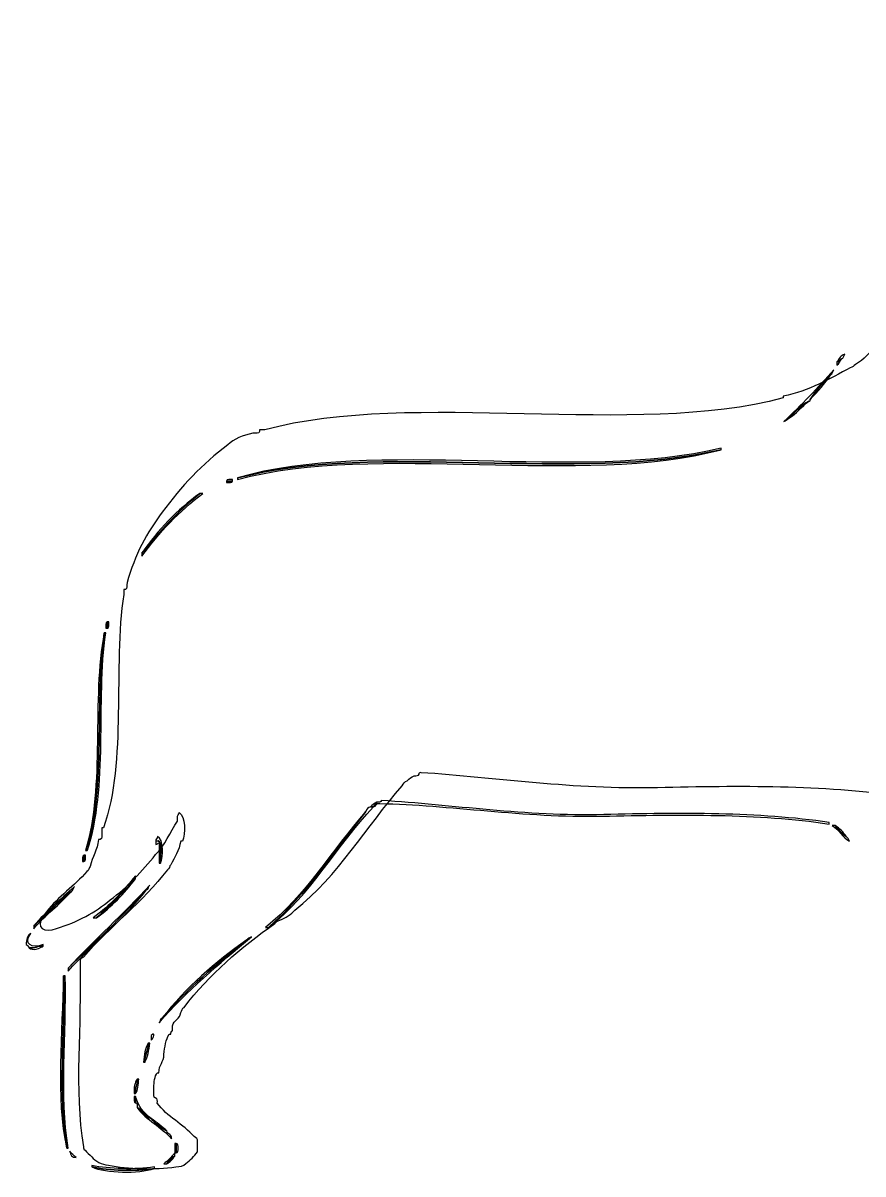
# Model space of a CAD drawing. Header units: centimetres. Extents: x -66 to 65, y -66 to 66.
# Drawn here: x -6.453 to -2.817, y 49.476 to 54.456 of the extents above; entities that cross this region are included whole.
import ezdxf

# ---------------------------------------------------------------- set-up
doc = ezdxf.new("R2010")
doc.units = ezdxf.units.CM
doc.header["$MEASUREMENT"] = 0
doc.layers.add('Layer 1', color=7, linetype='Continuous')

msp = doc.modelspace()

# ---------------------------------------------------------------- linework, layer by layer
at = {"layer": 'Layer 1'}
msp.add_open_spline([(-1.49139, 54.43177), (-1.44427, 54.42566), (-1.41149, 54.4051), (-1.38243, 54.38094), (-1.38243, 54.38094), (-1.27472, 54.30942), (-1.20754, 54.19748), (-1.11367, 54.11215), (-1.11367, 54.11215), (-1.11176, 54.10196), (-1.09774, 54.10387), (-1.09187, 54.09762), (-1.09187, 54.09762), (-1.08332, 54.09651), (-1.07123, 54.09886), (-1.07007, 54.09037), (-1.07007, 54.09037), (-1.07007, 54.08796), (-1.07007, 54.08553), (-1.07007, 54.08309), (-1.07007, 54.08309), (-0.93013, 54.05777), (-0.77704, 54.10439), (-0.64152, 54.08309), (-0.64152, 54.08309), (-0.62721, 54.08529), (-0.62707, 54.0733), (-0.61967, 54.06856), (-0.61967, 54.06856), (-0.61581, 54.04099), (-0.59705, 54.02832), (-0.59792, 53.99593), (-0.59792, 53.99593), (-0.59792, 53.96929), (-0.59792, 53.94264), (-0.59792, 53.91603), (-0.59792, 53.91603), (-0.59792, 53.91116), (-0.59792, 53.90635), (-0.59792, 53.90148), (-0.59792, 53.90148), (-0.60035, 53.90148), (-0.60276, 53.90148), (-0.60517, 53.90148), (-0.60517, 53.90148), (-0.61713, 53.817), (-0.59252, 53.68346), (-0.61242, 53.58911), (-0.61242, 53.58911), (-0.61475, 53.56479), (-0.61991, 53.54331), (-0.63422, 53.53101), (-0.63422, 53.53101), (-0.65274, 53.51326), (-0.66338, 53.48754), (-0.68507, 53.47291), (-0.68507, 53.47291), (-0.7065, 53.44833), (-0.73963, 53.43544), (-0.7795, 53.42931), (-0.7795, 53.42931), (-0.89867, 53.39835), (-1.07073, 53.42029), (-1.19352, 53.39298), (-1.19352, 53.39298), (-1.19352, 53.39057), (-1.19352, 53.38811), (-1.19352, 53.38573), (-1.19352, 53.38573), (-1.20384, 53.38634), (-1.21413, 53.38692), (-1.21535, 53.37845), (-1.21535, 53.37845), (-1.2412, 53.38012), (-1.25332, 53.368), (-1.25168, 53.34212), (-1.25168, 53.34212), (-1.38109, 53.03568), (-1.49682, 52.71559), (-1.62215, 52.40505), (-1.62215, 52.40505), (-1.62456, 52.40505), (-1.62699, 52.40505), (-1.62943, 52.40505), (-1.62943, 52.40505), (-1.68642, 52.16182), (-1.69515, 51.87033), (-1.76016, 51.63503), (-1.76016, 51.63503), (-1.78051, 51.5537), (-1.80575, 51.47723), (-1.85456, 51.4244), (-1.85456, 51.4244), (-1.87126, 51.39993), (-1.89644, 51.38397), (-1.91266, 51.35902), (-1.91266, 51.35902), (-1.98047, 50.97217), (-1.95245, 50.42364), (-1.91266, 50.02967), (-1.91266, 50.02967), (-1.90422, 50.02845), (-1.90478, 50.01819), (-1.90544, 50.00789), (-1.90544, 50.00789), (-1.89618, 49.9832), (-1.87925, 49.96627), (-1.85456, 49.95704), (-1.85456, 49.95704), (-1.80249, 49.93648), (-1.74002, 49.92632), (-1.70205, 49.89166), (-1.70205, 49.89166), (-1.68813, 49.88131), (-1.67601, 49.86922), (-1.66567, 49.85531), (-1.66567, 49.85531), (-1.66506, 49.8438), (-1.66916, 49.82761), (-1.65845, 49.82626), (-1.65845, 49.82626), (-1.65602, 49.82626), (-1.65358, 49.82626), (-1.65115, 49.82626), (-1.65115, 49.82626), (-1.65115, 49.81901), (-1.65115, 49.81176), (-1.65115, 49.80448), (-1.65115, 49.80448), (-1.65358, 49.80448), (-1.65604, 49.80448), (-1.65845, 49.80448), (-1.65845, 49.80448), (-1.66829, 49.80223), (-1.66446, 49.78628), (-1.66567, 49.77543), (-1.66567, 49.77543), (-1.66448, 49.76699), (-1.66728, 49.76249), (-1.67295, 49.76088), (-1.67295, 49.76088), (-1.68533, 49.74424), (-1.69986, 49.72969), (-1.7165, 49.7173), (-1.7165, 49.7173), (-1.74391, 49.68658), (-1.785, 49.66954), (-1.83276, 49.6592), (-1.83276, 49.6592), (-1.89959, 49.64856), (-1.95936, 49.63081), (-2.04342, 49.6374), (-2.04342, 49.6374), (-2.05728, 49.64772), (-2.0694, 49.65981), (-2.07975, 49.67373), (-2.07975, 49.67373), (-2.09293, 49.69688), (-2.10581, 49.72032), (-2.1088, 49.75366), (-2.1088, 49.75366), (-2.14158, 49.90003), (-2.17129, 50.04949), (-2.21053, 50.18948), (-2.21053, 50.18948), (-2.21294, 50.18948), (-2.21535, 50.18948), (-2.21775, 50.18948), (-2.21775, 50.18948), (-2.21775, 50.19676), (-2.21775, 50.20401), (-2.21775, 50.21126), (-2.21775, 50.21126), (-2.21839, 50.23489), (-2.22151, 50.25595), (-2.2323, 50.26939), (-2.2323, 50.26939), (-2.23473, 50.26939), (-2.23717, 50.26939), (-2.23955, 50.26939), (-2.23955, 50.26939), (-2.33046, 50.53683), (-2.44145, 50.78422), (-2.56647, 51.01761), (-2.56647, 51.01761), (-2.56996, 51.02618), (-2.5742, 51.03407), (-2.581, 51.03941), (-2.581, 51.03941), (-2.59486, 51.05941), (-2.61182, 51.07635), (-2.63183, 51.09024), (-2.63183, 51.09024), (-2.63667, 51.09024), (-2.64149, 51.09024), (-2.64633, 51.09024), (-2.64633, 51.09024), (-2.64654, 51.0973), (-2.65525, 51.09588), (-2.66088, 51.09752), (-2.66088, 51.09752), (-2.66088, 51.09995), (-2.66088, 51.10236), (-2.66088, 51.1048), (-2.66088, 51.1048), (-2.66088, 51.10721), (-2.66088, 51.10964), (-2.66088, 51.11202), (-2.66088, 51.11202), (-2.98854, 51.16057), (-3.35081, 51.15689), (-3.70691, 51.14837), (-3.70691, 51.14837), (-4.06619, 51.13974), (-4.40597, 51.19277), (-4.73114, 51.21375), (-4.73114, 51.21375), (-4.7373, 51.2151), (-4.73802, 51.21092), (-4.73842, 51.2065), (-4.73842, 51.2065), (-4.73964, 51.19803), (-4.7499, 51.19862), (-4.7602, 51.19922), (-4.7602, 51.19922), (-4.76986, 51.19194), (-4.78213, 51.18726), (-4.78925, 51.17744), (-4.78925, 51.17744), (-4.79973, 51.17337), (-4.80698, 51.16609), (-4.81105, 51.15564), (-4.81105, 51.15564), (-4.96742, 50.97784), (-5.08855, 50.76485), (-5.27598, 50.61809), (-5.27598, 50.61809), (-5.29281, 50.59864), (-5.31458, 50.58404), (-5.34133, 50.57451), (-5.34133, 50.57451), (-5.34996, 50.57099), (-5.35784, 50.56678), (-5.36313, 50.55996), (-5.36313, 50.55996), (-5.51026, 50.45529), (-5.64626, 50.33946), (-5.75543, 50.19677), (-5.75543, 50.19677), (-5.76559, 50.19486), (-5.76369, 50.18082), (-5.7699, 50.17494), (-5.7699, 50.17494), (-5.7722, 50.14576), (-5.79969, 50.14181), (-5.80623, 50.11686), (-5.80623, 50.11686), (-5.80623, 50.10958), (-5.80623, 50.10231), (-5.80623, 50.09503), (-5.80623, 50.09503), (-5.81327, 50.09484), (-5.81187, 50.08617), (-5.81353, 50.0805), (-5.81353, 50.0805), (-5.81591, 50.0805), (-5.81835, 50.0805), (-5.82078, 50.0805), (-5.82078, 50.0805), (-5.83322, 50.05666), (-5.83999, 50.02708), (-5.84256, 49.99332), (-5.84256, 49.99332), (-5.84219, 49.95911), (-5.86606, 49.94898), (-5.86436, 49.91342), (-5.86436, 49.91342), (-5.86679, 49.91342), (-5.8692, 49.91342), (-5.87164, 49.91342), (-5.87164, 49.91342), (-5.8831, 49.89826), (-5.88667, 49.87521), (-5.88611, 49.84804), (-5.88611, 49.84804), (-5.88611, 49.84317), (-5.88611, 49.83836), (-5.88611, 49.83351), (-5.88611, 49.83351), (-5.88553, 49.822), (-5.88963, 49.80581), (-5.87889, 49.80443), (-5.87889, 49.80443), (-5.8704, 49.80319), (-5.87098, 49.79292), (-5.87164, 49.78263), (-5.87164, 49.78263), (-5.82941, 49.72313), (-5.75858, 49.69225), (-5.71178, 49.63735), (-5.71178, 49.63735), (-5.70286, 49.6342), (-5.69686, 49.62804), (-5.69725, 49.61557), (-5.69725, 49.61557), (-5.69725, 49.60102), (-5.69725, 49.58649), (-5.69725, 49.57197), (-5.69725, 49.57197), (-5.71186, 49.55266), (-5.72881, 49.53567), (-5.7481, 49.52112), (-5.7481, 49.52112), (-5.75704, 49.5107), (-5.77308, 49.50736), (-5.79168, 49.50659), (-5.79168, 49.50659), (-5.88235, 49.49357), (-5.99977, 49.49667), (-6.08227, 49.51384), (-6.08227, 49.51384), (-6.11436, 49.51802), (-6.13865, 49.53009), (-6.1549, 49.55019), (-6.1549, 49.55019), (-6.1657, 49.55874), (-6.17541, 49.56842), (-6.18398, 49.57924), (-6.18398, 49.57924), (-6.19102, 49.57948), (-6.18962, 49.58813), (-6.19118, 49.59377), (-6.19118, 49.59377), (-6.23253, 49.83973), (-6.19854, 50.11876), (-6.20573, 50.39286), (-6.20573, 50.39286), (-6.20607, 50.4053), (-6.20031, 50.41165), (-6.19118, 50.41464), (-6.19118, 50.41464), (-6.07691, 50.54733), (-5.93377, 50.6512), (-5.82801, 50.79236), (-5.82801, 50.79236), (-5.8178, 50.79427), (-5.8197, 50.80831), (-5.81351, 50.81416), (-5.81351, 50.81416), (-5.7961, 50.84525), (-5.77771, 50.87531), (-5.76988, 50.91589), (-5.76988, 50.91589), (-5.76747, 50.91589), (-5.76504, 50.91589), (-5.76258, 50.91589), (-5.76258, 50.91589), (-5.74903, 50.94661), (-5.7488, 51.02638), (-5.77713, 51.03937), (-5.77713, 51.03937), (-5.77755, 51.03006), (-5.78647, 51.02929), (-5.78441, 51.01757), (-5.78441, 51.01757), (-5.78441, 51.0127), (-5.78441, 51.00789), (-5.78441, 51.00304), (-5.78441, 51.00304), (-5.81642, 50.95518), (-5.83778, 50.8966), (-5.87887, 50.85776), (-5.87887, 50.85776), (-5.93718, 50.78534), (-6.00079, 50.71819), (-6.07503, 50.66165), (-6.07503, 50.66165), (-6.14012, 50.60812), (-6.21624, 50.56555), (-6.30747, 50.53814), (-6.30747, 50.53814), (-6.35983, 50.51732), (-6.40129, 50.54266), (-6.36557, 50.58899), (-6.36557, 50.58899), (-6.35877, 50.59431), (-6.35454, 50.60219), (-6.35102, 50.61077), (-6.35102, 50.61077), (-6.30041, 50.67641), (-6.23011, 50.72232), (-6.17666, 50.7851), (-6.17666, 50.7851), (-6.16647, 50.78701), (-6.1684, 50.80103), (-6.16211, 50.8069), (-6.16211, 50.8069), (-6.15393, 50.84955), (-6.12994, 50.87635), (-6.12581, 50.92311), (-6.12581, 50.92311), (-6.12338, 50.92311), (-6.12092, 50.92311), (-6.11856, 50.92311), (-6.11856, 50.92311), (-6.10869, 50.92536), (-6.11255, 50.94131), (-6.11131, 50.95219), (-6.11131, 50.95219), (-6.11131, 50.95944), (-6.11131, 50.96672), (-6.11131, 50.97399), (-6.11131, 50.97399), (-6.10888, 50.97399), (-6.10647, 50.97399), (-6.10406, 50.97399), (-6.10406, 50.97399), (-6.00243, 51.26249), (-6.06445, 51.66807), (-6.01691, 51.98372), (-6.01691, 51.98372), (-6.01691, 51.991), (-6.01691, 51.99825), (-6.01691, 52.00552), (-6.01691, 52.00552), (-6.0145, 52.00552), (-6.01207, 52.00552), (-6.00963, 52.00552), (-6.00963, 52.00552), (-5.99976, 52.00777), (-6.00365, 52.0237), (-6.00238, 52.03457), (-6.00238, 52.03457), (-5.96891, 52.15363), (-5.91615, 52.25341), (-5.84982, 52.33966), (-5.84982, 52.33966), (-5.76846, 52.44954), (-5.67715, 52.54958), (-5.5665, 52.6302), (-5.5665, 52.6302), (-5.54091, 52.65785), (-5.50059, 52.67079), (-5.45754, 52.68105), (-5.45754, 52.68105), (-5.44603, 52.68166), (-5.42984, 52.67756), (-5.42852, 52.68833), (-5.42852, 52.68833), (-5.42852, 52.69076), (-5.42852, 52.69317), (-5.42852, 52.69558), (-5.42852, 52.69558), (-5.42124, 52.69558), (-5.41397, 52.69558), (-5.40669, 52.69558), (-5.40669, 52.69558), (-4.75772, 52.86983), (-3.80818, 52.66095), (-3.1621, 52.83361), (-3.1621, 52.83361), (-3.1621, 52.83602), (-3.1621, 52.83845), (-3.1621, 52.84086), (-3.1621, 52.84086), (-3.04812, 52.86494), (-2.96173, 52.91653), (-2.87151, 52.96434), (-2.87151, 52.96434), (-2.86296, 52.96783), (-2.85508, 52.97207), (-2.84973, 52.97887), (-2.84973, 52.97887), (-2.81144, 52.99871), (-2.78864, 53.03398), (-2.7553, 53.05877), (-2.7553, 53.05877), (-2.75085, 53.05919), (-2.7467, 53.05985), (-2.74802, 53.06602), (-2.74802, 53.06602), (-2.71526, 53.10351), (-2.67955, 53.13796), (-2.65362, 53.18225), (-2.65362, 53.18225), (-2.64338, 53.18416), (-2.64534, 53.1982), (-2.63907, 53.20405), (-2.63907, 53.20405), (-2.6323, 53.20937), (-2.62809, 53.21728), (-2.62457, 53.22585), (-2.62457, 53.22585), (-2.61473, 53.23299), (-2.61004, 53.24522), (-2.60277, 53.2549), (-2.60277, 53.2549), (-2.59256, 53.25678), (-2.59446, 53.27083), (-2.58822, 53.2767), (-2.58822, 53.2767), (-2.3888, 53.56155), (-2.27392, 53.93091), (-2.10879, 54.2501), (-2.10879, 54.2501), (-2.07749, 54.29624), (-2.03616, 54.33244), (-1.99256, 54.36633), (-1.99256, 54.36633), (-1.95883, 54.39557), (-1.91572, 54.41538), (-1.8618, 54.42443), (-1.8618, 54.42443), (-1.75446, 54.44783), (-1.605, 54.45603), (-1.49139, 54.43177)], degree=3, knots=[0, 0, 0, 0, 0.0076923, 0.0076923, 0.0076923, 0.0076923, 0.0153846, 0.0153846, 0.0153846, 0.0153846, 0.0230769, 0.0230769, 0.0230769, 0.0230769, 0.0307692, 0.0307692, 0.0307692, 0.0307692, 0.0384615, 0.0384615, 0.0384615, 0.0384615, 0.0461538, 0.0461538, 0.0461538, 0.0461538, 0.0538462, 0.0538462, 0.0538462, 0.0538462, 0.0615385, 0.0615385, 0.0615385, 0.0615385, 0.0692308, 0.0692308, 0.0692308, 0.0692308, 0.0769231, 0.0769231, 0.0769231, 0.0769231, 0.0846154, 0.0846154, 0.0846154, 0.0846154, 0.0923077, 0.0923077, 0.0923077, 0.0923077, 0.1, 0.1, 0.1, 0.1, 0.1076923, 0.1076923, 0.1076923, 0.1076923, 0.1153846, 0.1153846, 0.1153846, 0.1153846, 0.1230769, 0.1230769, 0.1230769, 0.1230769, 0.1307692, 0.1307692, 0.1307692, 0.1307692, 0.1384615, 0.1384615, 0.1384615, 0.1384615, 0.1461538, 0.1461538, 0.1461538, 0.1461538, 0.1538462, 0.1538462, 0.1538462, 0.1538462, 0.1615385, 0.1615385, 0.1615385, 0.1615385, 0.1692308, 0.1692308, 0.1692308, 0.1692308, 0.1769231, 0.1769231, 0.1769231, 0.1769231, 0.1846154, 0.1846154, 0.1846154, 0.1846154, 0.1923077, 0.1923077, 0.1923077, 0.1923077, 0.2, 0.2, 0.2, 0.2, 0.2076923, 0.2076923, 0.2076923, 0.2076923, 0.2153846, 0.2153846, 0.2153846, 0.2153846, 0.2230769, 0.2230769, 0.2230769, 0.2230769, 0.2307692, 0.2307692, 0.2307692, 0.2307692, 0.2384615, 0.2384615, 0.2384615, 0.2384615, 0.2461538, 0.2461538, 0.2461538, 0.2461538, 0.2538462, 0.2538462, 0.2538462, 0.2538462, 0.2615385, 0.2615385, 0.2615385, 0.2615385, 0.2692308, 0.2692308, 0.2692308, 0.2692308, 0.2769231, 0.2769231, 0.2769231, 0.2769231, 0.2846154, 0.2846154, 0.2846154, 0.2846154, 0.2923077, 0.2923077, 0.2923077, 0.2923077, 0.3, 0.3, 0.3, 0.3, 0.3076923, 0.3076923, 0.3076923, 0.3076923, 0.3153846, 0.3153846, 0.3153846, 0.3153846, 0.3230769, 0.3230769, 0.3230769, 0.3230769, 0.3307692, 0.3307692, 0.3307692, 0.3307692, 0.3384615, 0.3384615, 0.3384615, 0.3384615, 0.3461538, 0.3461538, 0.3461538, 0.3461538, 0.3538462, 0.3538462, 0.3538462, 0.3538462, 0.3615385, 0.3615385, 0.3615385, 0.3615385, 0.3692308, 0.3692308, 0.3692308, 0.3692308, 0.3769231, 0.3769231, 0.3769231, 0.3769231, 0.3846154, 0.3846154, 0.3846154, 0.3846154, 0.3923077, 0.3923077, 0.3923077, 0.3923077, 0.4, 0.4, 0.4, 0.4, 0.4076923, 0.4076923, 0.4076923, 0.4076923, 0.4153846, 0.4153846, 0.4153846, 0.4153846, 0.4230769, 0.4230769, 0.4230769, 0.4230769, 0.4307692, 0.4307692, 0.4307692, 0.4307692, 0.4384615, 0.4384615, 0.4384615, 0.4384615, 0.4461538, 0.4461538, 0.4461538, 0.4461538, 0.4538462, 0.4538462, 0.4538462, 0.4538462, 0.4615385, 0.4615385, 0.4615385, 0.4615385, 0.4692308, 0.4692308, 0.4692308, 0.4692308, 0.4769231, 0.4769231, 0.4769231, 0.4769231, 0.4846154, 0.4846154, 0.4846154, 0.4846154, 0.4923077, 0.4923077, 0.4923077, 0.4923077, 0.5, 0.5, 0.5, 0.5, 0.5076923, 0.5076923, 0.5076923, 0.5076923, 0.5153846, 0.5153846, 0.5153846, 0.5153846, 0.5230769, 0.5230769, 0.5230769, 0.5230769, 0.5307692, 0.5307692, 0.5307692, 0.5307692, 0.5384615, 0.5384615, 0.5384615, 0.5384615, 0.5461538, 0.5461538, 0.5461538, 0.5461538, 0.5538462, 0.5538462, 0.5538462, 0.5538462, 0.5615385, 0.5615385, 0.5615385, 0.5615385, 0.5692308, 0.5692308, 0.5692308, 0.5692308, 0.5769231, 0.5769231, 0.5769231, 0.5769231, 0.5846154, 0.5846154, 0.5846154, 0.5846154, 0.5923077, 0.5923077, 0.5923077, 0.5923077, 0.6, 0.6, 0.6, 0.6, 0.6076923, 0.6076923, 0.6076923, 0.6076923, 0.6153846, 0.6153846, 0.6153846, 0.6153846, 0.6230769, 0.6230769, 0.6230769, 0.6230769, 0.6307692, 0.6307692, 0.6307692, 0.6307692, 0.6384615, 0.6384615, 0.6384615, 0.6384615, 0.6461538, 0.6461538, 0.6461538, 0.6461538, 0.6538462, 0.6538462, 0.6538462, 0.6538462, 0.6615385, 0.6615385, 0.6615385, 0.6615385, 0.6692308, 0.6692308, 0.6692308, 0.6692308, 0.6769231, 0.6769231, 0.6769231, 0.6769231, 0.6846154, 0.6846154, 0.6846154, 0.6846154, 0.6923077, 0.6923077, 0.6923077, 0.6923077, 0.7, 0.7, 0.7, 0.7, 0.7076923, 0.7076923, 0.7076923, 0.7076923, 0.7153846, 0.7153846, 0.7153846, 0.7153846, 0.7230769, 0.7230769, 0.7230769, 0.7230769, 0.7307692, 0.7307692, 0.7307692, 0.7307692, 0.7384615, 0.7384615, 0.7384615, 0.7384615, 0.7461538, 0.7461538, 0.7461538, 0.7461538, 0.7538462, 0.7538462, 0.7538462, 0.7538462, 0.7615385, 0.7615385, 0.7615385, 0.7615385, 0.7692308, 0.7692308, 0.7692308, 0.7692308, 0.7769231, 0.7769231, 0.7769231, 0.7769231, 0.7846154, 0.7846154, 0.7846154, 0.7846154, 0.7923077, 0.7923077, 0.7923077, 0.7923077, 0.8, 0.8, 0.8, 0.8, 0.8076923, 0.8076923, 0.8076923, 0.8076923, 0.8153846, 0.8153846, 0.8153846, 0.8153846, 0.8230769, 0.8230769, 0.8230769, 0.8230769, 0.8307692, 0.8307692, 0.8307692, 0.8307692, 0.8384615, 0.8384615, 0.8384615, 0.8384615, 0.8461538, 0.8461538, 0.8461538, 0.8461538, 0.8538462, 0.8538462, 0.8538462, 0.8538462, 0.8615385, 0.8615385, 0.8615385, 0.8615385, 0.8692308, 0.8692308, 0.8692308, 0.8692308, 0.8769231, 0.8769231, 0.8769231, 0.8769231, 0.8846154, 0.8846154, 0.8846154, 0.8846154, 0.8923077, 0.8923077, 0.8923077, 0.8923077, 0.9, 0.9, 0.9, 0.9, 0.9076923, 0.9076923, 0.9076923, 0.9076923, 0.9153846, 0.9153846, 0.9153846, 0.9153846, 0.9230769, 0.9230769, 0.9230769, 0.9230769, 0.9307692, 0.9307692, 0.9307692, 0.9307692, 0.9384615, 0.9384615, 0.9384615, 0.9384615, 0.9461538, 0.9461538, 0.9461538, 0.9461538, 0.9538462, 0.9538462, 0.9538462, 0.9538462, 0.9615385, 0.9615385, 0.9615385, 0.9615385, 0.9692308, 0.9692308, 0.9692308, 0.9692308, 0.9769231, 0.9769231, 0.9769231, 0.9769231, 0.9846154, 0.9846154, 0.9846154, 0.9846154, 1, 1, 1, 1], dxfattribs=at)
at = {"layer": 'Layer 1', "color": 253}
for points, knots in [([(-2.92951, 52.98931), (-2.92043, 53.00283), (-2.91369, 53.01868), (-2.89562, 53.0232), (-2.89562, 53.0232), (-2.90144, 53.01772), (-2.89964, 53.00463), (-2.90919, 53.00285), (-2.90919, 53.00285), (-2.91808, 53.00048), (-2.91985, 52.99095), (-2.92951, 52.98931)], [0, 0, 0, 0, 0.25, 0.25, 0.25, 0.25, 0.5, 0.5, 0.5, 0.5, 1, 1, 1, 1]), ([(-3.15988, 52.73182), (-3.08273, 52.80148), (-3.01298, 52.87856), (-2.94305, 52.95545), (-2.94305, 52.95545), (-2.9489, 52.94997), (-2.94705, 52.93688), (-2.95662, 52.9351), (-2.95662, 52.9351), (-2.98768, 52.90068), (-3.01964, 52.86713), (-3.0447, 52.82667), (-3.0447, 52.82667), (-3.04346, 52.8209), (-3.04735, 52.82027), (-3.0515, 52.8199), (-3.0515, 52.8199), (-3.08812, 52.80233), (-3.11032, 52.77029), (-3.13958, 52.74537), (-3.13958, 52.74537), (-3.14456, 52.73904), (-3.15189, 52.7351), (-3.15988, 52.73182)], [0, 0, 0, 0, 0.1428571, 0.1428571, 0.1428571, 0.1428571, 0.2857143, 0.2857143, 0.2857143, 0.2857143, 0.4285714, 0.4285714, 0.4285714, 0.4285714, 0.5714286, 0.5714286, 0.5714286, 0.5714286, 0.7142857, 0.7142857, 0.7142857, 0.7142857, 1, 1, 1, 1]), ([(-5.93832, 52.16257), (-5.86855, 52.26221), (-5.78661, 52.34968), (-5.68757, 52.42006), (-5.68757, 52.42006), (-5.78092, 52.34399), (-5.86236, 52.25604), (-5.93832, 52.16257)], [0, 0, 0, 0, 0.3333333, 0.3333333, 0.3333333, 0.3333333, 1, 1, 1, 1]), ([(-5.38944, 50.54297), (-5.22709, 50.68788), (-5.10231, 50.87029), (-4.96926, 51.04443), (-4.96926, 51.04443), (-4.96545, 51.05419), (-4.9587, 51.06097), (-4.94891, 51.06478), (-4.94891, 51.06478), (-4.94441, 51.06478), (-4.93991, 51.06478), (-4.93536, 51.06478), (-4.93536, 51.06478), (-5.09382, 50.89794), (-5.20569, 50.6845), (-5.38944, 50.54297)], [0, 0, 0, 0, 0.2, 0.2, 0.2, 0.2, 0.4, 0.4, 0.4, 0.4, 0.6, 0.6, 0.6, 0.6, 1, 1, 1, 1]), ([(-2.94983, 50.98343), (-2.94531, 50.98343), (-2.94081, 50.98343), (-2.93628, 50.98343), (-2.93628, 50.98343), (-2.92334, 50.96478), (-2.90749, 50.94895), (-2.88887, 50.93602), (-2.88887, 50.93602), (-2.88252, 50.93105), (-2.87855, 50.92369), (-2.8753, 50.91567), (-2.8753, 50.91567), (-2.90606, 50.93233), (-2.92035, 50.96549), (-2.94983, 50.98343)], [0, 0, 0, 0, 0.2, 0.2, 0.2, 0.2, 0.4, 0.4, 0.4, 0.4, 0.6, 0.6, 0.6, 0.6, 1, 1, 1, 1]), ([(-6.13488, 50.58364), (-6.07532, 50.63706), (-6.0205, 50.69519), (-5.96547, 50.75305), (-5.96547, 50.75305), (-6.01463, 50.68931), (-6.06961, 50.63132), (-6.13488, 50.58364)], [0, 0, 0, 0, 0.3333333, 0.3333333, 0.3333333, 0.3333333, 1, 1, 1, 1]), ([(-6.40592, 50.54972), (-6.35314, 50.61214), (-6.29046, 50.66468), (-6.22971, 50.71913), (-6.22971, 50.71913), (-6.23558, 50.71365), (-6.23376, 50.70058), (-6.24328, 50.69881), (-6.24328, 50.69881), (-6.30109, 50.65272), (-6.35094, 50.59867), (-6.40592, 50.54972)], [0, 0, 0, 0, 0.25, 0.25, 0.25, 0.25, 0.5, 0.5, 0.5, 0.5, 1, 1, 1, 1]), ([(-6.2568, 50.36676), (-6.14287, 50.49), (-6.01701, 50.60134), (-5.90448, 50.72593), (-5.90448, 50.72593), (-5.91027, 50.72048), (-5.90848, 50.70738), (-5.91803, 50.70558), (-5.91803, 50.70558), (-6.02513, 50.58687), (-6.142, 50.47783), (-6.2568, 50.36676)], [0, 0, 0, 0, 0.25, 0.25, 0.25, 0.25, 0.5, 0.5, 0.5, 0.5, 1, 1, 1, 1]), ([(-5.85027, 50.14993), (-5.74277, 50.27738), (-5.61508, 50.38464), (-5.4843, 50.48876), (-5.4843, 50.48876), (-5.47935, 50.49511), (-5.472, 50.49903), (-5.46395, 50.50233), (-5.46395, 50.50233), (-5.60312, 50.38398), (-5.74549, 50.26881), (-5.86379, 50.12961), (-5.86379, 50.12961), (-5.85797, 50.13507), (-5.85974, 50.14816), (-5.85027, 50.14993)], [0, 0, 0, 0, 0.2, 0.2, 0.2, 0.2, 0.4, 0.4, 0.4, 0.4, 0.6, 0.6, 0.6, 0.6, 1, 1, 1, 1]), ([(-5.82989, 49.66199), (-5.85804, 49.67453), (-5.87987, 49.69334), (-5.89765, 49.71618), (-5.89765, 49.71618), (-5.87392, 49.69932), (-5.8514, 49.68115), (-5.82989, 49.66199)], [0, 0, 0, 0, 0.3333333, 0.3333333, 0.3333333, 0.3333333, 1, 1, 1, 1]), ([(-5.82989, 49.5197), (-5.82148, 49.53388), (-5.81018, 49.54515), (-5.796, 49.55357), (-5.796, 49.55357), (-5.80441, 49.53941), (-5.81571, 49.52811), (-5.82989, 49.5197)], [0, 0, 0, 0, 0.3333333, 0.3333333, 0.3333333, 0.3333333, 1, 1, 1, 1])]:
    msp.add_open_spline(points, degree=3, knots=knots, dxfattribs=at)
at = {"layer": 'Layer 1', "color": 250}
for points, knots in [([(-2.92951, 52.98931), (-2.91985, 52.99095), (-2.91805, 53.00048), (-2.90916, 53.00286), (-2.90916, 53.00286), (-2.91596, 52.99384), (-2.92033, 52.98241), (-2.92951, 52.97577), (-2.92951, 52.97577), (-2.92951, 52.98029), (-2.92951, 52.98481), (-2.92951, 52.98931)], [0, 0, 0, 0, 0.25, 0.25, 0.25, 0.25, 0.5, 0.5, 0.5, 0.5, 1, 1, 1, 1]), ([(-3.0447, 52.8267), (-3.01964, 52.86713), (-2.98768, 52.90068), (-2.95662, 52.93513), (-2.95662, 52.93513), (-2.98081, 52.8938), (-3.01412, 52.86165), (-3.0447, 52.8267)], [0, 0, 0, 0, 0.3333333, 0.3333333, 0.3333333, 0.3333333, 1, 1, 1, 1]), ([(-3.13958, 52.74537), (-3.11032, 52.77029), (-3.08812, 52.80233), (-3.0515, 52.8199), (-3.0515, 52.8199), (-3.08257, 52.79677), (-3.10387, 52.76389), (-3.13958, 52.74537)], [0, 0, 0, 0, 0.3333333, 0.3333333, 0.3333333, 0.3333333, 1, 1, 1, 1]), ([(-5.52494, 52.48785), (-4.91764, 52.64626), (-4.04645, 52.46398), (-3.43097, 52.60982), (-3.43097, 52.60982), (-4.03369, 52.44877), (-4.91952, 52.64363), (-5.52494, 52.48105), (-5.52494, 52.48105), (-5.52494, 52.48332), (-5.52494, 52.48557), (-5.52494, 52.48785)], [0, 0, 0, 0, 0.25, 0.25, 0.25, 0.25, 0.5, 0.5, 0.5, 0.5, 1, 1, 1, 1]), ([(-5.57238, 52.4743), (-5.56333, 52.4743), (-5.55431, 52.4743), (-5.54531, 52.4743), (-5.54531, 52.4743), (-5.54655, 52.46425), (-5.56166, 52.46808), (-5.57238, 52.46753), (-5.57238, 52.46753), (-5.57238, 52.4698), (-5.57238, 52.47205), (-5.57238, 52.4743)], [0, 0, 0, 0, 0.25, 0.25, 0.25, 0.25, 0.5, 0.5, 0.5, 0.5, 1, 1, 1, 1]), ([(-5.93832, 52.16257), (-5.86236, 52.25605), (-5.78092, 52.34399), (-5.68757, 52.42006), (-5.68757, 52.42006), (-5.68305, 52.42006), (-5.67852, 52.42006), (-5.674, 52.42006), (-5.674, 52.42006), (-5.77721, 52.34484), (-5.86238, 52.25152), (-5.93829, 52.14899), (-5.93829, 52.14899), (-5.93832, 52.15355), (-5.93832, 52.15807), (-5.93832, 52.16257)], [0, 0, 0, 0, 0.2, 0.2, 0.2, 0.2, 0.4, 0.4, 0.4, 0.4, 0.6, 0.6, 0.6, 0.6, 1, 1, 1, 1]), ([(-6.08064, 51.86441), (-6.08183, 51.85428), (-6.07821, 51.83941), (-6.08741, 51.83732), (-6.08741, 51.83732), (-6.08741, 51.84637), (-6.08741, 51.85539), (-6.08741, 51.86441), (-6.08741, 51.86441), (-6.08514, 51.86441), (-6.08292, 51.86441), (-6.08064, 51.86441)], [0, 0, 0, 0, 0.25, 0.25, 0.25, 0.25, 0.5, 0.5, 0.5, 0.5, 1, 1, 1, 1]), ([(-6.09421, 51.81697), (-6.13858, 51.52254), (-6.08072, 51.14416), (-6.17552, 50.87503), (-6.17552, 50.87503), (-6.09466, 51.15604), (-6.14189, 51.52096), (-6.10096, 51.81697), (-6.10096, 51.81697), (-6.09871, 51.81697), (-6.09649, 51.81697), (-6.09421, 51.81697)], [0, 0, 0, 0, 0.25, 0.25, 0.25, 0.25, 0.5, 0.5, 0.5, 0.5, 1, 1, 1, 1]), ([(-4.94891, 51.06476), (-4.94227, 51.07391), (-4.93081, 51.07828), (-4.92182, 51.08508), (-4.92182, 51.08508), (-4.92346, 51.07542), (-4.93301, 51.07365), (-4.93539, 51.06476), (-4.93539, 51.06476), (-4.93994, 51.06476), (-4.94444, 51.06476), (-4.94891, 51.06476)], [0, 0, 0, 0, 0.25, 0.25, 0.25, 0.25, 0.5, 0.5, 0.5, 0.5, 1, 1, 1, 1]), ([(-5.40299, 50.54297), (-5.22815, 50.67987), (-5.11515, 50.87859), (-4.96926, 51.04443), (-4.96926, 51.04443), (-5.10232, 50.87028), (-5.2271, 50.68788), (-5.38944, 50.54297), (-5.38944, 50.54297), (-5.39394, 50.54297), (-5.39846, 50.54297), (-5.40299, 50.54297)], [0, 0, 0, 0, 0.25, 0.25, 0.25, 0.25, 0.5, 0.5, 0.5, 0.5, 1, 1, 1, 1]), ([(-2.88887, 50.93601), (-2.9075, 50.94895), (-2.92335, 50.96477), (-2.93628, 50.98342), (-2.93628, 50.98342), (-2.91763, 50.97049), (-2.9018, 50.95467), (-2.88887, 50.93601)], [0, 0, 0, 0, 0.3333333, 0.3333333, 0.3333333, 0.3333333, 1, 1, 1, 1]), ([(-5.87733, 50.91567), (-5.87924, 50.9266), (-5.87093, 50.92731), (-5.87053, 50.93602), (-5.87053, 50.93602), (-5.84407, 50.9239), (-5.84434, 50.84947), (-5.85696, 50.82082), (-5.85696, 50.82082), (-5.86014, 50.85359), (-5.84598, 50.93292), (-5.87733, 50.91567)], [0, 0, 0, 0, 0.25, 0.25, 0.25, 0.25, 0.5, 0.5, 0.5, 0.5, 1, 1, 1, 1]), ([(-6.18229, 50.85468), (-6.18345, 50.84455), (-6.17986, 50.82968), (-6.18906, 50.82756), (-6.18906, 50.82756), (-6.18906, 50.83661), (-6.18906, 50.84563), (-6.18906, 50.85468), (-6.18906, 50.85468), (-6.18684, 50.85468), (-6.18457, 50.85468), (-6.18229, 50.85468)], [0, 0, 0, 0, 0.25, 0.25, 0.25, 0.25, 0.5, 0.5, 0.5, 0.5, 1, 1, 1, 1]), ([(-6.14843, 50.58364), (-6.07919, 50.63637), (-6.01984, 50.69902), (-5.96544, 50.7666), (-5.96544, 50.7666), (-5.96544, 50.7621), (-5.96544, 50.75758), (-5.96544, 50.75305), (-5.96544, 50.75305), (-6.02047, 50.69519), (-6.0753, 50.63706), (-6.13485, 50.58364), (-6.13485, 50.58364), (-6.13935, 50.58364), (-6.14388, 50.58364), (-6.14843, 50.58364)], [0, 0, 0, 0, 0.2, 0.2, 0.2, 0.2, 0.4, 0.4, 0.4, 0.4, 0.6, 0.6, 0.6, 0.6, 1, 1, 1, 1]), ([(-6.40592, 50.54972), (-6.35094, 50.59864), (-6.30109, 50.65272), (-6.24328, 50.69881), (-6.24328, 50.69881), (-6.29313, 50.64023), (-6.35872, 50.5974), (-6.40592, 50.53617), (-6.40592, 50.53617), (-6.40592, 50.5407), (-6.40592, 50.54522), (-6.40592, 50.54972)], [0, 0, 0, 0, 0.25, 0.25, 0.25, 0.25, 0.5, 0.5, 0.5, 0.5, 1, 1, 1, 1]), ([(-6.2568, 50.36676), (-6.142, 50.47783), (-6.02513, 50.58687), (-5.918, 50.70559), (-5.918, 50.70559), (-6.01666, 50.57388), (-6.15017, 50.47699), (-6.2568, 50.35322), (-6.2568, 50.35322), (-6.2568, 50.35774), (-6.2568, 50.36224), (-6.2568, 50.36676)], [0, 0, 0, 0, 0.25, 0.25, 0.25, 0.25, 0.5, 0.5, 0.5, 0.5, 1, 1, 1, 1]), ([(-6.42624, 50.45487), (-6.42923, 50.4609), (-6.43219, 50.46699), (-6.43979, 50.46842), (-6.43979, 50.46842), (-6.43741, 50.48863), (-6.43587, 50.5097), (-6.41947, 50.51586), (-6.41947, 50.51586), (-6.45281, 50.47263), (-6.4141, 50.449), (-6.36526, 50.46842), (-6.36526, 50.46842), (-6.36526, 50.46617), (-6.36526, 50.46392), (-6.36526, 50.46165), (-6.36526, 50.46165), (-6.39147, 50.46527), (-6.39835, 50.44955), (-6.42624, 50.45487)], [0, 0, 0, 0, 0.1666667, 0.1666667, 0.1666667, 0.1666667, 0.3333333, 0.3333333, 0.3333333, 0.3333333, 0.5, 0.5, 0.5, 0.5, 0.6666667, 0.6666667, 0.6666667, 0.6666667, 1, 1, 1, 1]), ([(-5.85027, 50.14993), (-5.74843, 50.28302), (-5.62154, 50.3911), (-5.4843, 50.48876), (-5.4843, 50.48876), (-5.61508, 50.38462), (-5.74277, 50.27738), (-5.85027, 50.14993)], [0, 0, 0, 0, 0.3333333, 0.3333333, 0.3333333, 0.3333333, 1, 1, 1, 1]), ([(-6.26363, 49.58743), (-6.30218, 49.81688), (-6.27043, 50.07717), (-6.27718, 50.33287), (-6.27718, 50.33287), (-6.27493, 50.33287), (-6.27268, 50.33287), (-6.27041, 50.33287), (-6.27041, 50.33287), (-6.26369, 50.07715), (-6.29539, 49.81688), (-6.25681, 49.58743), (-6.25681, 49.58743), (-6.25907, 49.58743), (-6.26135, 49.58743), (-6.26363, 49.58743)], [0, 0, 0, 0, 0.2, 0.2, 0.2, 0.2, 0.4, 0.4, 0.4, 0.4, 0.6, 0.6, 0.6, 0.6, 1, 1, 1, 1]), ([(-5.93155, 49.96015), (-5.92914, 49.99164), (-5.92285, 50.01923), (-5.91123, 50.04148), (-5.91123, 50.04148), (-5.9089, 50.00756), (-5.92711, 49.99409), (-5.92472, 49.96015), (-5.92472, 49.96015), (-5.92702, 49.96015), (-5.9293, 49.96015), (-5.93155, 49.96015)], [0, 0, 0, 0, 0.25, 0.25, 0.25, 0.25, 0.5, 0.5, 0.5, 0.5, 1, 1, 1, 1]), ([(-5.97219, 49.82466), (-5.97272, 49.85001), (-5.96939, 49.87152), (-5.95867, 49.88565), (-5.95867, 49.88565), (-5.95502, 49.85943), (-5.97074, 49.85258), (-5.96544, 49.82466), (-5.96544, 49.82466), (-5.96772, 49.82466), (-5.96994, 49.82466), (-5.97219, 49.82466)], [0, 0, 0, 0, 0.25, 0.25, 0.25, 0.25, 0.5, 0.5, 0.5, 0.5, 1, 1, 1, 1]), ([(-5.96544, 49.81108), (-5.96544, 49.80203), (-5.96544, 49.79298), (-5.96544, 49.78396), (-5.96544, 49.78396), (-5.97544, 49.78523), (-5.9716, 49.80034), (-5.97219, 49.81108), (-5.97219, 49.81108), (-5.96994, 49.81108), (-5.96772, 49.81108), (-5.96544, 49.81108)], [0, 0, 0, 0, 0.25, 0.25, 0.25, 0.25, 0.5, 0.5, 0.5, 0.5, 1, 1, 1, 1]), ([(-5.95867, 49.76364), (-5.93332, 49.75282), (-5.92851, 49.72147), (-5.89763, 49.7162), (-5.89763, 49.7162), (-5.87985, 49.69334), (-5.85805, 49.67453), (-5.82987, 49.66201), (-5.82987, 49.66201), (-5.82781, 49.64603), (-5.8063, 49.64939), (-5.80952, 49.62812), (-5.80952, 49.62812), (-5.8532, 49.67935), (-5.9193, 49.70813), (-5.95867, 49.76364)], [0, 0, 0, 0, 0.2, 0.2, 0.2, 0.2, 0.4, 0.4, 0.4, 0.4, 0.6, 0.6, 0.6, 0.6, 1, 1, 1, 1]), ([(-5.78925, 49.6078), (-5.78925, 49.59423), (-5.78925, 49.58068), (-5.78925, 49.56713), (-5.78925, 49.56713), (-5.7915, 49.56713), (-5.79372, 49.56713), (-5.796, 49.56713), (-5.796, 49.56713), (-5.796, 49.58068), (-5.796, 49.59422), (-5.796, 49.6078), (-5.796, 49.6078), (-5.79373, 49.6078), (-5.7915, 49.6078), (-5.78925, 49.6078)], [0, 0, 0, 0, 0.2, 0.2, 0.2, 0.2, 0.4, 0.4, 0.4, 0.4, 0.6, 0.6, 0.6, 0.6, 1, 1, 1, 1]), ([(-6.22296, 49.54679), (-6.24021, 49.54764), (-6.24923, 49.55669), (-6.25008, 49.57388), (-6.25008, 49.57388), (-6.24206, 49.5638), (-6.23304, 49.55475), (-6.22296, 49.54679)], [0, 0, 0, 0, 0.3333333, 0.3333333, 0.3333333, 0.3333333, 1, 1, 1, 1]), ([(-5.84344, 49.5197), (-5.82545, 49.53327), (-5.80963, 49.5491), (-5.796, 49.56714), (-5.796, 49.56714), (-5.796, 49.56262), (-5.796, 49.55809), (-5.796, 49.55357), (-5.796, 49.55357), (-5.81018, 49.54516), (-5.82148, 49.53388), (-5.82989, 49.5197), (-5.82989, 49.5197), (-5.83439, 49.5197), (-5.83894, 49.5197), (-5.84344, 49.5197)], [0, 0, 0, 0, 0.2, 0.2, 0.2, 0.2, 0.4, 0.4, 0.4, 0.4, 0.6, 0.6, 0.6, 0.6, 1, 1, 1, 1]), ([(-6.1552, 49.5129), (-6.07823, 49.49687), (-5.9687, 49.49398), (-5.88411, 49.50613), (-5.88411, 49.50613), (-5.88411, 49.50388), (-5.88411, 49.50163), (-5.88411, 49.49936), (-5.88411, 49.49936), (-5.9687, 49.48719), (-6.07823, 49.49013), (-6.1552, 49.50613), (-6.1552, 49.50613), (-6.1552, 49.50837), (-6.1552, 49.51062), (-6.1552, 49.5129)], [0, 0, 0, 0, 0.2, 0.2, 0.2, 0.2, 0.4, 0.4, 0.4, 0.4, 0.6, 0.6, 0.6, 0.6, 1, 1, 1, 1])]:
    msp.add_open_spline(points, degree=3, knots=knots, dxfattribs=at)
at = {"layer": 'Layer 1', "color": 9}
for points, knots in [([(-5.52494, 52.48785), (-4.93013, 52.66113), (-4.04473, 52.46684), (-3.43097, 52.6166), (-3.43097, 52.6166), (-3.43097, 52.61435), (-3.43097, 52.6121), (-3.43097, 52.60983), (-3.43097, 52.60983), (-4.04644, 52.46398), (-4.91764, 52.64625), (-5.52494, 52.48785)], [0, 0, 0, 0, 0.25, 0.25, 0.25, 0.25, 0.5, 0.5, 0.5, 0.5, 1, 1, 1, 1]), ([(-5.57238, 52.4743), (-5.57032, 52.48351), (-5.55542, 52.47991), (-5.54531, 52.48107), (-5.54531, 52.48107), (-5.54531, 52.47882), (-5.54531, 52.47657), (-5.54531, 52.4743), (-5.54531, 52.4743), (-5.5543, 52.4743), (-5.56333, 52.4743), (-5.57238, 52.4743)], [0, 0, 0, 0, 0.25, 0.25, 0.25, 0.25, 0.5, 0.5, 0.5, 0.5, 1, 1, 1, 1]), ([(-6.09421, 51.83729), (-6.09365, 51.84801), (-6.09749, 51.86314), (-6.08741, 51.86438), (-6.08741, 51.86438), (-6.08741, 51.85533), (-6.08741, 51.84631), (-6.08741, 51.83729), (-6.08741, 51.83729), (-6.08969, 51.83729), (-6.09196, 51.83729), (-6.09421, 51.83729)], [0, 0, 0, 0, 0.25, 0.25, 0.25, 0.25, 0.5, 0.5, 0.5, 0.5, 1, 1, 1, 1]), ([(-6.18229, 50.87503), (-6.09678, 51.15403), (-6.15747, 51.53337), (-6.10096, 51.81697), (-6.10096, 51.81697), (-6.14189, 51.52095), (-6.09469, 51.15604), (-6.17552, 50.87503), (-6.17552, 50.87503), (-6.17777, 50.87503), (-6.18002, 50.87503), (-6.18229, 50.87503)], [0, 0, 0, 0, 0.25, 0.25, 0.25, 0.25, 0.5, 0.5, 0.5, 0.5, 1, 1, 1, 1]), ([(-4.93539, 51.06476), (-4.93301, 51.07365), (-4.92346, 51.07542), (-4.92182, 51.08508), (-4.92182, 51.08508), (-4.91222, 51.0845), (-4.90264, 51.08397), (-4.9015, 51.09185), (-4.9015, 51.09185), (-4.59495, 51.07336), (-4.27634, 51.02277), (-3.93921, 51.03086), (-3.93921, 51.03086), (-3.607, 51.03882), (-3.26926, 51.04226), (-2.96337, 50.99699), (-2.96337, 50.99699), (-2.96337, 50.99471), (-2.96337, 50.99247), (-2.96337, 50.99022), (-2.96337, 50.99022), (-3.26992, 51.03665), (-3.61171, 51.0307), (-3.94595, 51.02409), (-3.94595, 51.02409), (-4.28515, 51.0174), (-4.60868, 51.07367), (-4.90824, 51.0783), (-4.90824, 51.0783), (-4.92679, 51.08325), (-4.92192, 51.06484), (-4.93539, 51.06476)], [0, 0, 0, 0, 0.1111111, 0.1111111, 0.1111111, 0.1111111, 0.2222222, 0.2222222, 0.2222222, 0.2222222, 0.3333333, 0.3333333, 0.3333333, 0.3333333, 0.4444444, 0.4444444, 0.4444444, 0.4444444, 0.5555556, 0.5555556, 0.5555556, 0.5555556, 0.6666667, 0.6666667, 0.6666667, 0.6666667, 0.7777778, 0.7777778, 0.7777778, 0.7777778, 1, 1, 1, 1]), ([(-5.87733, 50.91567), (-5.84595, 50.93289), (-5.86013, 50.85357), (-5.85696, 50.82082), (-5.85696, 50.82082), (-5.85924, 50.82082), (-5.86151, 50.82082), (-5.86376, 50.82082), (-5.86376, 50.82082), (-5.86376, 50.85016), (-5.86376, 50.87953), (-5.86376, 50.9089), (-5.86376, 50.9089), (-5.86926, 50.9076), (-5.87053, 50.9021), (-5.87733, 50.90213), (-5.87733, 50.90213), (-5.87733, 50.90664), (-5.87733, 50.91114), (-5.87733, 50.91567)], [0, 0, 0, 0, 0.1666667, 0.1666667, 0.1666667, 0.1666667, 0.3333333, 0.3333333, 0.3333333, 0.3333333, 0.5, 0.5, 0.5, 0.5, 0.6666667, 0.6666667, 0.6666667, 0.6666667, 1, 1, 1, 1]), ([(-6.19581, 50.82756), (-6.19528, 50.8383), (-6.19906, 50.85341), (-6.18904, 50.85468), (-6.18904, 50.85468), (-6.18904, 50.84563), (-6.18904, 50.83661), (-6.18904, 50.82756), (-6.18904, 50.82756), (-6.19129, 50.82756), (-6.19354, 50.82756), (-6.19581, 50.82756)], [0, 0, 0, 0, 0.25, 0.25, 0.25, 0.25, 0.5, 0.5, 0.5, 0.5, 1, 1, 1, 1]), ([(-6.42624, 50.45487), (-6.39833, 50.44955), (-6.39147, 50.46527), (-6.36525, 50.46164), (-6.36525, 50.46164), (-6.37639, 50.45426), (-6.4137, 50.43841), (-6.42624, 50.45487)], [0, 0, 0, 0, 0.3333333, 0.3333333, 0.3333333, 0.3333333, 1, 1, 1, 1]), ([(-6.26363, 49.58743), (-6.31276, 49.8018), (-6.28215, 50.09249), (-6.27718, 50.33287), (-6.27718, 50.33287), (-6.27043, 50.07717), (-6.30218, 49.8169), (-6.26363, 49.58743)], [0, 0, 0, 0, 0.3333333, 0.3333333, 0.3333333, 0.3333333, 1, 1, 1, 1]), ([(-5.89765, 50.07538), (-5.87762, 50.09469), (-5.88834, 50.06212), (-5.89765, 50.05503), (-5.89765, 50.05503), (-5.89765, 50.0618), (-5.89765, 50.06858), (-5.89765, 50.07538)], [0, 0, 0, 0, 0.3333333, 0.3333333, 0.3333333, 0.3333333, 1, 1, 1, 1]), ([(-5.90448, 50.04148), (-5.90686, 50.00999), (-5.91316, 49.98242), (-5.92475, 49.96015), (-5.92475, 49.96015), (-5.9271, 49.9941), (-5.90893, 50.00756), (-5.91126, 50.04148), (-5.91126, 50.04148), (-5.90898, 50.04148), (-5.9067, 50.04148), (-5.90448, 50.04148)], [0, 0, 0, 0, 0.25, 0.25, 0.25, 0.25, 0.5, 0.5, 0.5, 0.5, 1, 1, 1, 1]), ([(-5.95189, 49.88562), (-5.95387, 49.86276), (-5.9553, 49.83932), (-5.96546, 49.82463), (-5.96546, 49.82463), (-5.97075, 49.85252), (-5.95504, 49.85937), (-5.95869, 49.88562), (-5.95869, 49.88562), (-5.95642, 49.88562), (-5.95417, 49.88562), (-5.95189, 49.88562)], [0, 0, 0, 0, 0.25, 0.25, 0.25, 0.25, 0.5, 0.5, 0.5, 0.5, 1, 1, 1, 1]), ([(-5.89765, 49.71618), (-5.92853, 49.72147), (-5.93334, 49.75282), (-5.95869, 49.76362), (-5.95869, 49.76362), (-5.95808, 49.77322), (-5.95753, 49.7828), (-5.96546, 49.78397), (-5.96546, 49.78397), (-5.96546, 49.79299), (-5.96546, 49.80204), (-5.96546, 49.81109), (-5.96546, 49.81109), (-5.95465, 49.76766), (-5.9297, 49.73838), (-5.89765, 49.71618)], [0, 0, 0, 0, 0.2, 0.2, 0.2, 0.2, 0.4, 0.4, 0.4, 0.4, 0.6, 0.6, 0.6, 0.6, 1, 1, 1, 1]), ([(-5.78925, 49.56714), (-5.78925, 49.58069), (-5.78925, 49.59423), (-5.78925, 49.60781), (-5.78925, 49.60781), (-5.77812, 49.60891), (-5.77812, 49.56603), (-5.78925, 49.56714)], [0, 0, 0, 0, 0.3333333, 0.3333333, 0.3333333, 0.3333333, 1, 1, 1, 1]), ([(-6.1552, 49.50612), (-6.07823, 49.49011), (-5.9687, 49.48718), (-5.88411, 49.49935), (-5.88411, 49.49935), (-5.95454, 49.47588), (-6.0921, 49.47964), (-6.1552, 49.50612)], [0, 0, 0, 0, 0.3333333, 0.3333333, 0.3333333, 0.3333333, 1, 1, 1, 1])]:
    msp.add_open_spline(points, degree=3, knots=knots, dxfattribs=at)

doc.saveas('drawing.dxf')
